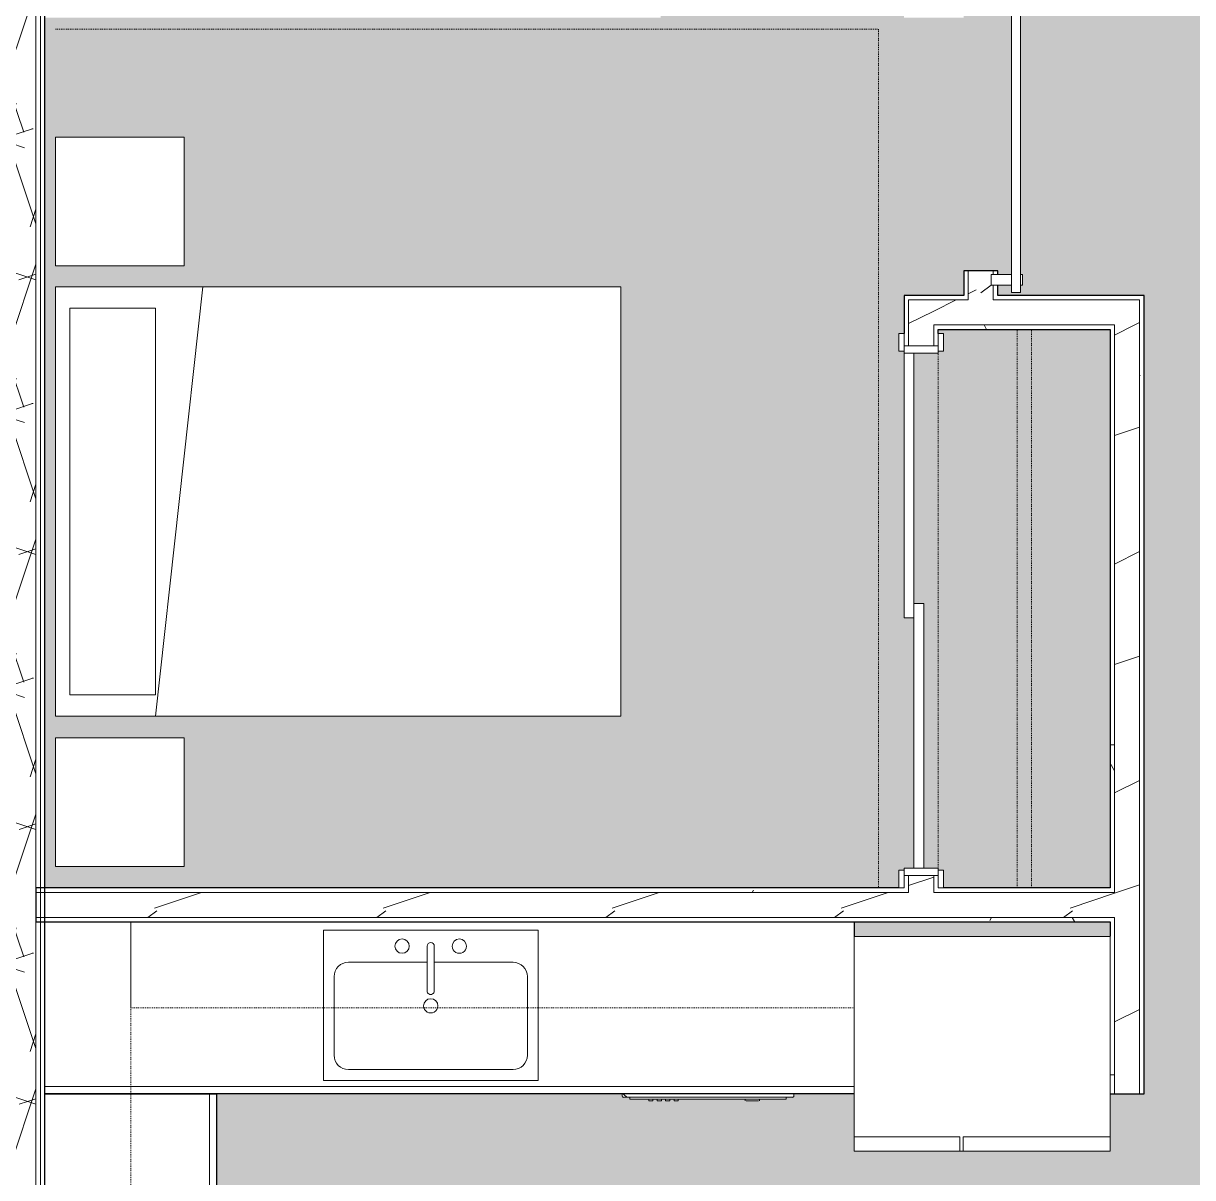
# Model space of a CAD drawing. Header units: inches. Extents: x -4830 to -242, y 9551 to 12925.
# Drawn here: x -2916.3 to -2752.9, y 11413.5 to 11574.8 of the extents above; entities that cross this region are included whole.
import ezdxf

# ---------------------------------------------------------------- set-up
doc = ezdxf.new("R2010")
doc.units = ezdxf.units.IN
doc.header["$MEASUREMENT"] = 0
doc.linetypes.add('Dash', pattern=[0.25, 0.125, -0.125])
for name, color, linetype, lineweight in [('0-1', 7, 'Continuous', 5), ('0-2', 7, 'Continuous', 9), ('A-AREA-PATT-1', 254, 'Continuous', 9), ('A-DOOR-1', 7, 'Continuous', 9), ('A-DOOR-2', 50, 'Continuous', 13), ('A-DOOR-3', 250, 'Continuous', 25), ('A-DOOR-FRAM-1', 50, 'Continuous', 13), ('A-WALL-1', 250, 'Continuous', 25), ('A-WALL-2', 7, 'Continuous', 9), ('A-WALL-PATT-1', 7, 'Continuous', 9), ('A-WALL-PATT-2', 8, 'Continuous', 9), ('A-WALL-PATT-3', 253, 'Continuous', 9), ('I-FURN-1', 7, 'Continuous', 9), ('I-FURN-HDLN-1', 7, 'Dash', 9), ('I-WALL-1', 250, 'Continuous', 25), ('P-SANR-FIXT-1', 7, 'Continuous', 9), ('Q-CASE-1', 250, 'Continuous', 25), ('Q-CASE-2', 7, 'Continuous', 9), ('Q-CASE-HDLN-1', 7, 'Dash', 9), ('Q-SPCQ-1', 7, 'Continuous', 9)]:
    doc.layers.add(name, color=color, linetype=linetype, lineweight=lineweight)
pattern_1 = [(216.87, (12.795, 31.987), (95.9612857, 63.9749714), [15.994, -143.942]), (206.565, (31.987, 22.391), (-31.986981, -31.986924), [35.763, -35.763]), (198.435, (31.987, 6.397), (-63.974746, -31.987128), [20.231, -80.922])]
pattern_2 = [(0, (0, 0), (61.44, 15.36), [2.534, -43.546, 2.534, -43.546, -245.76]), (0, (0, 0), (61.44, 15.36), [-92.16, 2.534, -89.626, 2.534, -43.546, -107.52]), (0, (0, 0), (61.44, 15.36), [-230.4, 2.534, -28.186, 2.534, -74.266]), (120, (23.04, 7.68), (-44.02215, 45.5286), [2.534, -43.546, 2.534, -43.546, -245.76]), (120, (23.04, 7.68), (-44.02215, 45.5286), [-92.16, 2.534, -89.626, 2.534, -43.546, -107.52]), (120, (23.04, 7.68), (-44.02215, 45.5286), [-230.4, 2.534, -28.186, 2.534, -74.266]), (240, (30.72, 38.4), (-17.41785, -60.8886), [2.534, -43.546, 2.534, -43.546, -245.76]), (240, (30.72, 38.4), (-17.41785, -60.8886), [-92.16, 2.534, -89.626, 2.534, -43.546, -107.52]), (240, (30.72, 38.4), (-17.41785, -60.8886), [-230.4, 2.534, -28.186, 2.534, -74.266])]

# ---------------------------------------------------------------- blocks, each defined once
blk = doc.blocks.new('FOLDING_SLIDING CLOSET - 72_ x 80_-1372885-FLOOR PLAN - 2ND FLOOR')
at = {"layer": 'A-DOOR-1'}
for p, q in [((-38.75, 3.25), (-36.25, 3.25)), ((-38.75, 2.5), (-38.75, 3.25)), ((-36.25, 2.5), (-38.75, 2.5)), ((-36.25, 3.25), (-36.25, 2.5)), ((36.25, 3.25), (38.75, 3.25)), ((36.25, 2.5), (36.25, 3.25)), ((38.75, 2.5), (36.25, 2.5)), ((38.75, 3.25), (38.75, 2.5)), ((-38.75, -2.25), (-36.25, -2.25)), ((-38.75, -3), (-38.75, -2.25)), ((-36.25, -3), (-38.75, -3)), ((-36.25, -2.25), (-36.25, -3)), ((36.25, -2.25), (38.75, -2.25)), ((36.25, -3), (36.25, -2.25)), ((38.75, -3), (36.25, -3)), ((38.75, -2.25), (38.75, -3))]:
    blk.add_line(p, q, dxfattribs=at)
at = {"layer": 'A-DOOR-2'}
for p, q in [((-1, 0.5), (36, 0.5)), ((-1, -0.875), (-1, 0.5)), ((36, 0.5), (36, -0.875)), ((-36, -0.875), (1, -0.875)), ((-36, -2.25), (-36, -0.875)), ((36, -0.875), (-1, -0.875)), ((1, -0.875), (1, -2.25)), ((1, -2.25), (-36, -2.25))]:
    blk.add_line(p, q, dxfattribs=at)
at = {"layer": 'A-DOOR-FRAM-1'}
for p, q in [((-37, 2.5), (-36, 2.5)), ((-37, -2.25), (-37, 2.5)), ((-36, 2.5), (-36, -2.25)), ((36, 2.5), (37, 2.5)), ((36, -2.25), (36, 2.5)), ((37, 2.5), (37, -2.25)), ((-36, -2.25), (-37, -2.25)), ((37, -2.25), (36, -2.25))]:
    blk.add_line(p, q, dxfattribs=at)
blk = doc.blocks.new('Refrigerator_-_Side-by-Side_6047 - 36_ X 30_-345559-FLOOR PLAN - 2ND FLOOR')
at = {"layer": 'Q-SPCQ-1'}
for p, q in [((17.87, 14.42), (-17.88, 14.42)), ((-17.88, 14.42), (-17.88, -15.58)), ((17.87, -15.58), (17.87, 14.42)), ((-17.88, -13.58), (-3.13, -13.58)), ((-17.88, -13.58), (-17.88, -15.58)), ((-3.13, -15.58), (-3.13, -13.58)), ((-2.63, -13.58), (17.87, -13.58)), ((-2.63, -13.58), (-2.63, -15.58)), ((17.87, -15.58), (17.87, -13.58)), ((-17.88, -15.58), (17.87, -15.58)), ((-3.13, -15.58), (-17.88, -15.58)), ((17.87, -15.58), (-2.63, -15.58))]:
    blk.add_line(p, q, dxfattribs=at)
blk = doc.blocks.new('OD_CW_Base Cabinet - OD_CW_Base Cabinet-1964684-FLOOR PLAN - 2ND FLOOR')
at = {"layer": 'Q-CASE-1'}
for p, q in [((0.74, 0), (113.84, 0)), ((0.74, -24), (0.74, -22))]:
    blk.add_line(p, q, dxfattribs=at)
at = {"layer": 'Q-CASE-2'}
for p, q in [((0.74, 0), (113.84, 0)), ((113.84, -1), (0.74, -1)), ((0.74, -1), (113.84, -1)), ((0.74, -24), (0.74, -22))]:
    blk.add_line(p, q, dxfattribs=at)
blk = doc.blocks.new('Sink Kitchen-Single - 30_ x 21_-1372827-FLOOR PLAN - 2ND FLOOR')
at = {"layer": 'P-SANR-FIXT-1'}
for p, q in [((-14.38, 10.41), (15.62, 10.41)), ((-14.38, -10.59), (-14.38, 10.41)), ((15.62, 10.41), (15.62, -10.59)), ((-10.88, 8.91), (12.12, 8.91)), ((-12.88, -4.09), (-12.88, 6.91)), ((14.12, 6.91), (14.12, -4.09)), ((0.12, -8.34), (0.12, -2.09)), ((1.12, -8.34), (1.12, -2.09)), ((0.12, -6.09), (-10.88, -6.09)), ((12.12, -6.09), (1.12, -6.09)), ((15.62, -10.59), (-14.38, -10.59))]:
    blk.add_line(p, q, dxfattribs=at)
for centre, radius, start, end in [((-10.88, 6.91), 2, 90, 180), ((12.12, 6.91), 2, 360, 90), ((0.62, 0), 1, 360, 180), ((0.62, 0), 1, 180, 0), ((0.62, -2.09), 0.5, 360, 180), ((-10.88, -4.09), 2, 180, 270), ((12.12, -4.09), 2, 270, 0), ((-3.38, -8.34), 1, 360, 180), ((4.62, -8.34), 1, 0, 180), ((-3.38, -8.34), 1, 180, 0), ((0.62, -8.34), 0.5, 180, 0), ((4.62, -8.34), 1, 180, 0)]:
    blk.add_arc(centre, radius, start, end, dxfattribs=at)
blk = doc.blocks.new('Dishwasher_15404 - 34_ counter-V56-FLOOR PLAN - 2ND FLOOR')
at = {"layer": 'Q-SPCQ-1'}
for p, q in [((26.68, 0), (26.37, 0)), ((26.87, -22.93), (26.87, -0.2)), ((27.12, -1.09), (26.87, -1.09)), ((27.12, -1.09), (27.12, -22.91)), ((27.37, -4.82), (27.12, -4.82)), ((27.37, -4.96), (27.37, -5.81)), ((27.37, -5.81), (27.37, -6.66)), ((27.12, -6.79), (27.37, -6.79)), ((27.37, -16.15), (27.12, -16.15)), ((27.37, -16.15), (27.37, -16.74)), ((27.12, -16.74), (27.37, -16.74)), ((27.37, -17.33), (27.12, -17.33)), ((27.12, -17.92), (27.37, -17.92)), ((27.37, -17.33), (27.37, -17.92)), ((27.37, -18.51), (27.12, -18.51)), ((27.12, -19.1), (27.37, -19.1)), ((27.37, -18.51), (27.37, -19.1)), ((27.37, -19.69), (27.12, -19.69)), ((27.12, -20.28), (27.37, -20.28)), ((27.37, -19.69), (27.37, -20.28)), ((26.37, -24), (26.68, -24)), ((27.12, -22.91), (26.87, -22.91)), ((26.87, -23.8), (26.87, -22.93))]:
    blk.add_line(p, q, dxfattribs=at)
for centre, radius, start, end in [((26.68, -0.2), 0.197, 360, 90), ((26.68, -0.2), 0.197, 15, 75), ((25.8, -22.93), 1.07, 302.4275, 0), ((26.68, -23.8), 0.197, 270, 0)]:
    blk.add_arc(centre, radius, start, end, dxfattribs=at)
blk = doc.blocks.new('OD_CW_Base Cabinet - OD_CW_Base Cabinet-1964726-FLOOR PLAN - 2ND FLOOR')
at = {"layer": 'Q-CASE-1'}
for p, q in [((0.74, -24), (0.74, 0)), ((0.74, 0), (133.01, 0))]:
    blk.add_line(p, q, dxfattribs=at)
at = {"layer": 'Q-CASE-2'}
for p, q in [((0.74, -1), (0.74, 0)), ((0.74, 0), (133.01, 0)), ((46.97, -1), (0.74, -1)), ((0.74, -24), (0.74, -1)), ((0.74, -1), (46.97, -1)), ((133.01, -1), (70.97, -1)), ((70.97, -1), (133.01, -1))]:
    blk.add_line(p, q, dxfattribs=at)
blk = doc.blocks.new('OD_CW_Upper Cabinet - OD_CW_Upper Cabinet-1964754-FLOOR PLAN - 2ND FLOOR')
at = {"layer": 'Q-CASE-HDLN-1'}
for p, q in [((157.01, 24), (0.74, 24)), ((0.74, 24), (0.74, 12)), ((157.01, 12), (157.01, 24)), ((0.74, 12), (157.01, 12))]:
    blk.add_line(p, q, dxfattribs=at)
blk = doc.blocks.new('Interior_barn_door_18732 - Interior_barn_door_18732-1656080-FLOOR PLAN - 2ND FLOOR')
at = {"layer": 'A-DOOR-1'}
for p, q in [((-23.35, 6.57), (-23.63, 6.57)), ((-23.63, 6.57), (-23.63, 6.32)), ((-23.59, 6.57), (-23.59, 6.32)), ((-23.41, 6.57), (-22.49, 6.57)), ((-22.49, 6.57), (-22.67, 6.57)), ((-22.49, 6.57), (-22.49, 6.32)), ((-20.62, 6.32), (-20.62, 6.57)), ((-53.21, 5.57), (-60, 5.57)), ((-60, 4.95), (-60, 5.57)), ((-60, 4.32), (-60, 4.95)), ((-57.5, 5.85), (-59, 5.85)), ((-59, 5.85), (-59, 5.57)), ((-57.5, 5.57), (-57.5, 5.85)), ((-53.56, 6), (-52.06, 6)), ((-53.56, 6), (-53.56, 5.67)), ((-53.56, 5.67), (-52.06, 5.67)), ((-53.29, 5.67), (-52.82, 4.92)), ((-52.82, 4.98), (-53.29, 4.23)), ((-52.76, 4.92), (-52.29, 5.67)), ((-52.29, 4.23), (-52.76, 4.98)), ((-23.42, 5.57), (-52.37, 5.57)), ((-52.06, 5.67), (-52.06, 6)), ((-24.9, 5.82), (-50.9, 5.82)), ((-23.73, 6), (-22.23, 6)), ((-23.73, 5.67), (-23.73, 6)), ((-23.73, 5.67), (-22.23, 5.67)), ((-23.44, 6.07), (-23.69, 6.07)), ((-23.69, 6.07), (-23.44, 6.07)), ((-23.63, 6.32), (-23.35, 6.32)), ((-23.5, 5.67), (-23.03, 4.92)), ((-23.03, 4.98), (-23.5, 4.23)), ((-23.44, 6.07), (-22.69, 6.07)), ((-22.49, 6.32), (-23.41, 6.32)), ((-23.32, 6.32), (-23.32, 6.07)), ((-23.32, 6.32), (-23.32, 6.07)), ((-22.97, 4.92), (-22.5, 5.67)), ((-22.5, 4.23), (-22.97, 4.98)), ((-22.82, 6.07), (-22.82, 6.32)), ((-22.82, 6.07), (-22.82, 6.32)), ((-22.44, 6.07), (-22.69, 6.07)), ((-22.69, 6.07), (-22.44, 6.07)), ((-22.67, 6.32), (-22.49, 6.32)), ((21, 5.57), (-22.58, 5.57)), ((-22.23, 6), (-22.23, 5.67)), ((18.5, 5.85), (18.5, 5.57)), ((20, 5.85), (18.5, 5.85)), ((20, 5.57), (20, 5.85)), ((21, 5.57), (21, 4.95)), ((21, 4.95), (21, 4.32)), ((-60, 4.32), (-53.22, 4.32)), ((-59, 4.32), (-59, 1.47)), ((-57.5, 1.47), (-57.5, 4.32)), ((-52.79, 4.23), (-53.27, 4.23)), ((-52.31, 4.23), (-52.79, 4.23)), ((-52.36, 4.32), (-23.43, 4.32)), ((-50.9, 4.07), (-24.9, 4.07)), ((-23, 4.23), (-23.48, 4.23)), ((-22.52, 4.23), (-23, 4.23)), ((-22.57, 4.32), (21, 4.32)), ((18.5, 4.32), (18.5, 1.47)), ((20, 1.47), (20, 4.32)), ((-59, 1.47), (-57.5, 1.47)), ((18.5, 1.47), (20, 1.47))]:
    blk.add_line(p, q, dxfattribs=at)
for points, knots in [([(-23.63, 6.57), (-23.6, 6.57), (-23.54, 6.57), (-23.46, 6.57), (-23.43, 6.57)], [-0.72570661, -0.72570661, -0.72570661, -0.72570661, -0.67955891, -0.66350319, -0.66350319, -0.66350319, -0.66350319]), ([(-22.49, 6.57), (-22.52, 6.57), (-22.6, 6.57), (-22.69, 6.57), (-22.7, 6.57)], [-0.1486938, -0.1486938, -0.1486938, -0.1486938, -0.13013365, -0.08496789, -0.08496789, -0.08496789, -0.08496789]), ([(-22.49, 6.57), (-22.05, 6.57), (-21.63, 6.57), (-21.29, 6.57), (-20.97, 6.57), (-20.67, 6.57), (-20.62, 6.57), (-20.62, 6.57)], [-0.722227, -0.722227, -0.722227, -0.722227, -0.6854273, -0.6485379, -0.6054888, -0.5563887, -0.5098073, -0.5098073, -0.5098073, -0.5098073]), ([(-20.62, 6.57), (-20.62, 6.57), (-20.63, 6.57), (-20.69, 6.57), (-20.77, 6.57), (-20.79, 6.57)], [-0.50809684, -0.50809684, -0.50809684, -0.50809684, -0.4969616, -0.43765961, -0.42483944, -0.42483944, -0.42483944, -0.42483944]), ([(-23.43, 6.32), (-23.46, 6.32), (-23.54, 6.32), (-23.6, 6.32), (-23.63, 6.32)], [0.66350319, 0.66350319, 0.66350319, 0.66350319, 0.67955891, 0.72570661, 0.72570661, 0.72570661, 0.72570661]), ([(-22.68, 6.32), (-22.66, 6.32), (-22.61, 6.32), (-22.52, 6.32), (-22.49, 6.32)], [0.08496789, 0.08496789, 0.08496789, 0.08496789, 0.13013365, 0.1486938, 0.1486938, 0.1486938, 0.1486938]), ([(-20.62, 6.32), (-20.62, 6.32), (-20.67, 6.32), (-20.97, 6.32), (-21.29, 6.32), (-21.63, 6.32), (-22.05, 6.32), (-22.49, 6.32)], [0.5098073, 0.5098073, 0.5098073, 0.5098073, 0.5563887, 0.6054888, 0.6485379, 0.6854273, 0.722227, 0.722227, 0.722227, 0.722227]), ([(-20.79, 6.32), (-20.77, 6.32), (-20.69, 6.32), (-20.63, 6.32), (-20.62, 6.32), (-20.62, 6.32)], [0.42483944, 0.42483944, 0.42483944, 0.42483944, 0.43765961, 0.4969616, 0.50809684, 0.50809684, 0.50809684, 0.50809684])]:
    blk.add_open_spline(points, degree=3, knots=knots, dxfattribs=at)
for points in [[(-22.67, 6.57), (-22.65, 6.57), (-22.6, 6.57), (-22.5, 6.57)], [(-22.47, 6.57), (-22.52, 6.57), (-22.58, 6.57), (-22.65, 6.57)], [(-22.62, 6.57), (-22.58, 6.57), (-22.54, 6.57), (-22.5, 6.57)], [(-22.5, 6.32), (-22.6, 6.32), (-22.65, 6.32), (-22.67, 6.32)], [(-22.63, 6.32), (-22.57, 6.32), (-22.52, 6.32), (-22.47, 6.32)], [(-22.5, 6.32), (-22.54, 6.32), (-22.58, 6.32), (-22.62, 6.32)]]:
    blk.add_open_spline(points, degree=3, dxfattribs=at)
at = {"layer": 'A-DOOR-3'}
for p, q in [((-55.9, 5.82), (-53.56, 5.82)), ((-55.9, 5.57), (-55.9, 5.82)), ((-52.06, 5.82), (-50.9, 5.82)), ((-50.9, 5.82), (-50.9, 5.57)), ((-24.9, 5.82), (-23.73, 5.82)), ((-24.9, 5.55), (-24.9, 5.82)), ((-22.23, 5.82), (-19.9, 5.82)), ((-19.9, 5.82), (-19.9, 5.55)), ((-55.9, 4.07), (-55.9, 4.32)), ((-50.9, 4.07), (-55.9, 4.07)), ((-50.9, 4.33), (-50.9, 4.07)), ((-24.9, 4.07), (-24.9, 4.34)), ((-19.9, 4.07), (-24.9, 4.07)), ((-19.9, 4.34), (-19.9, 4.07))]:
    blk.add_line(p, q, dxfattribs=at)
blk = doc.blocks.new('OD_CW_Upper Cabinet - OD_CW_Upper Cabinet-1964653-FLOOR PLAN - 2ND FLOOR')
at = {"layer": 'Q-CASE-HDLN-1'}
for p, q in [((101.84, 24), (0.74, 24)), ((0.74, 24), (0.74, 12)), ((101.84, 12), (101.84, 24)), ((0.74, 12), (101.84, 12))]:
    blk.add_line(p, q, dxfattribs=at)
blk = doc.blocks.new('OD_CW_Closet - OD_CW_Closet-1690832-FLOOR PLAN - 2ND FLOOR')
at = {"layer": 'Q-CASE-HDLN-1'}
for p, q in [((0.74, -24), (0.74, -0.73)), ((3.24, 0), (75.74, 0)), ((78.24, 0), (78.78, 0)), ((78.78, 0), (78.78, -24)), ((0.74, -11), (78.78, -11)), ((0.74, -13), (78.78, -13)), ((78.78, -24), (0.74, -24))]:
    blk.add_line(p, q, dxfattribs=at)
blk = doc.blocks.new('Bed-Standard - Queen 60_ x 79_-V68-FLOOR PLAN - 2ND FLOOR')
at = {"layer": 'I-FURN-1'}
for p, q in [((-19.31, 41.3), (40.69, 41.3)), ((-19.31, -37.7), (-19.31, 41.3)), ((40.69, 41.3), (40.69, -37.7)), ((40.69, -23.7), (-19.31, -17.13)), ((-16.31, -23.7), (37.69, -23.7)), ((-16.31, -35.7), (-16.31, -23.7)), ((37.69, -35.7), (37.69, -23.7)), ((-16.31, -35.7), (37.69, -35.7)), ((40.69, -37.7), (-19.31, -37.7))]:
    blk.add_line(p, q, dxfattribs=at)
at = {"layer": 'I-FURN-HDLN-1'}
for p, q in [((-55.31, 77.3), (64.69, 77.3)), ((-55.31, -37.7), (-55.31, 77.3))]:
    blk.add_line(p, q, dxfattribs=at)
blk = doc.blocks.new('Table-Night Stand - 18_ x 18_ x 24_-1372838-FLOOR PLAN - 2ND FLOOR')
at = {"layer": 'I-FURN-1'}
for p, q in [((0.15, 0), (18.15, 0)), ((0.15, -18), (0.15, 0)), ((18.15, 0), (18.15, -18)), ((18.15, -18), (0.15, -18))]:
    blk.add_line(p, q, dxfattribs=at)
blk = doc.blocks.new('CTR - 1st Phase - Unit Layouts_rvt-1-FLOOR PLAN - 2ND FLOOR')
at = {"layer": 'A-WALL-PATT-1'}
h = blk.add_hatch(dxfattribs=at)
h.set_pattern_fill('FP_3', color=256, style=0, pattern_type=2)
h.set_pattern_definition(pattern_2)
h.paths.add_polyline_path([(-2759.72, 11425.23), (-2759.72, 11536.15), (-2760.35, 11536.15), (-2760.35, 11425.23)], flags=0)
h = blk.add_hatch(dxfattribs=at)
h.set_pattern_fill('FP_3', color=256, style=0, pattern_type=2)
h.set_pattern_definition(pattern_2)
h.paths.add_polyline_path([(-2780.8, 11532.02), (-2763.85, 11532.02), (-2763.85, 11532.65), (-2788.5, 11532.65), (-2788.5, 11532.02)], flags=0)
h = blk.add_hatch(dxfattribs=at)
h.set_pattern_fill('FP_3', color=256, style=0, pattern_type=2)
h.set_pattern_definition(pattern_2)
h.paths.add_polyline_path([(-2763.85, 11425.23), (-2763.85, 11449.85), (-2764.47, 11449.85), (-2764.47, 11425.23)], flags=0)
h.paths.add_polyline_path([(-2764.47, 11453.35), (-2763.85, 11453.35), (-2763.85, 11532.02), (-2764.47, 11532.02), (-2764.47, 11453.98)], flags=0)
h = blk.add_hatch(dxfattribs=at)
h.set_pattern_fill('FP_3', color=256, style=0, pattern_type=2)
h.set_pattern_definition(pattern_2)
h.paths.add_polyline_path([(-2792.62, 11453.35), (-2792.62, 11453.98), (-2913.32, 11453.98), (-2913.32, 11453.35), (-2792.9, 11453.35)], flags=0)
h.paths.add_polyline_path([(-2787.75, 11453.35), (-2764.47, 11453.35), (-2764.47, 11453.98), (-2789.12, 11453.98), (-2789.12, 11453.35), (-2788.5, 11453.35)], flags=0)
h = blk.add_hatch(dxfattribs=at)
h.set_pattern_fill('FP_3', color=256, style=0, pattern_type=2)
h.set_pattern_definition(pattern_2)
h.paths.add_polyline_path([(-2792.62, 11449.23), (-2764.47, 11449.23), (-2764.47, 11449.85), (-2913.32, 11449.85), (-2913.32, 11449.23), (-2792.9, 11449.23)], flags=0)
at = {"layer": 'A-WALL-PATT-2'}
h = blk.add_hatch(dxfattribs=at)
h.set_pattern_fill('FP_7', color=256, style=0, pattern_type=2)
h.set_pattern_definition(pattern_1)
h.paths.add_polyline_path([(-2780.8, 11536.15), (-2780.8, 11538.2), (-2781.08, 11538.2), (-2781.08, 11539.7), (-2780.8, 11539.7), (-2780.8, 11540.2), (-2784.3, 11540.2), (-2784.3, 11536.15)], flags=0)
h.paths.add_polyline_path([(-2780.8, 11576.2), (-2780.8, 11615.7), (-2781.08, 11615.7), (-2781.08, 11617.2), (-2780.8, 11617.2), (-2780.8, 11623.65), (-2784.3, 11623.65), (-2784.29, 11576.2)], flags=0)
h = blk.add_hatch(dxfattribs=at)
h.set_pattern_fill('FP_7', color=256, style=0, pattern_type=2)
h.set_pattern_definition(pattern_1)
h.paths.add_polyline_path([(-2792.62, 11453.35), (-2789.12, 11453.35), (-2789.12, 11455.73), (-2792.62, 11455.73), (-2792.62, 11453.98)], flags=0)
h.paths.add_polyline_path([(-2792.62, 11529.73), (-2789.12, 11529.73), (-2789.12, 11536.15), (-2792.62, 11536.15)], flags=0)
h = blk.add_hatch(dxfattribs=at)
h.set_pattern_fill('FP_7', color=256, style=0, pattern_type=2)
h.set_pattern_definition(pattern_1)
h.paths.add_polyline_path([(-2760.35, 11532.65), (-2760.35, 11536.15), (-2789.12, 11536.15), (-2789.12, 11532.65), (-2763.85, 11532.65)], flags=0)
h = blk.add_hatch(dxfattribs=at)
h.set_pattern_fill('FP_7', color=256, style=0, pattern_type=2)
h.set_pattern_definition(pattern_1)
h.paths.add_polyline_path([(-2760.35, 11425.23), (-2760.35, 11532.65), (-2763.85, 11532.65), (-2763.85, 11425.23)], flags=0)
h = blk.add_hatch(dxfattribs=at)
h.set_pattern_fill('FP_7', color=256, style=0, pattern_type=2)
h.set_pattern_definition(pattern_1)
h.paths.add_polyline_path([(-2808.66, 11449.85), (-2763.85, 11449.85), (-2763.85, 11453.35), (-2914.57, 11453.35), (-2914.57, 11449.85), (-2810.29, 11449.85)], flags=0)
at = {"layer": 'A-WALL-1'}
for p, q in [((-2784.92, 11540.2), (-2784.92, 11536.77)), ((-2780.17, 11540.2), (-2784.92, 11540.2)), ((-2780.17, 11539.7), (-2780.17, 11540.2)), ((-2780.17, 11536.77), (-2780.17, 11538.2)), ((-2793.25, 11536.77), (-2793.25, 11531.48)), ((-2792.62, 11536.77), (-2793.25, 11536.77)), ((-2788.5, 11536.77), (-2792.62, 11536.77)), ((-2784.92, 11536.77), (-2788.5, 11536.77)), ((-2759.72, 11536.77), (-2780.17, 11536.77)), ((-2759.72, 11536.15), (-2759.72, 11536.77)), ((-2759.72, 11532.02), (-2759.72, 11536.15)), ((-2788.5, 11531.48), (-2788.5, 11532.02)), ((-2788.5, 11532.02), (-2764.47, 11532.02)), ((-2764.47, 11532.02), (-2764.47, 11453.98)), ((-2759.72, 11425.23), (-2759.72, 11532.02)), ((-2794, 11453.98), (-2914.57, 11453.98)), ((-2914.57, 11453.98), (-2914.57, 11449.23)), ((-2764.47, 11453.98), (-2787.75, 11453.98)), ((-2914.57, 11449.23), (-2764.47, 11449.23)), ((-2764.47, 11449.23), (-2764.47, 11447.23)), ((-2764.47, 11425.23), (-2759.72, 11425.23))]:
    blk.add_line(p, q, dxfattribs=at)
at = {"layer": 'A-WALL-2'}
for p, q in [((-2784.3, 11536.77), (-2784.3, 11540.2)), ((-2780.8, 11539.7), (-2780.8, 11540.2)), ((-2780.8, 11536.77), (-2780.8, 11538.2)), ((-2792.62, 11529.73), (-2792.62, 11536.15)), ((-2792.62, 11536.15), (-2789.12, 11536.15)), ((-2789.12, 11536.15), (-2788.5, 11536.15)), ((-2784.3, 11536.15), (-2788.5, 11536.15)), ((-2784.3, 11536.77), (-2784.3, 11536.15)), ((-2780.8, 11536.77), (-2780.8, 11536.15)), ((-2760.35, 11536.15), (-2780.8, 11536.15)), ((-2760.35, 11536.15), (-2760.35, 11532.65)), ((-2789.12, 11529.73), (-2789.12, 11532.65)), ((-2789.12, 11532.65), (-2788.5, 11532.65)), ((-2763.85, 11532.65), (-2788.5, 11532.65)), ((-2763.85, 11532.65), (-2763.85, 11532.02)), ((-2763.85, 11532.02), (-2763.85, 11453.35)), ((-2760.35, 11532.65), (-2760.35, 11532.02)), ((-2760.35, 11532.02), (-2760.35, 11425.23)), ((-2792.62, 11453.98), (-2792.62, 11455.73)), ((-2789.12, 11453.98), (-2789.12, 11455.73)), ((-2792.62, 11453.98), (-2792.62, 11453.35)), ((-2789.12, 11453.98), (-2789.12, 11453.35)), ((-2792.62, 11453.35), (-2914.57, 11453.35)), ((-2764.47, 11453.35), (-2789.12, 11453.35)), ((-2764.47, 11453.35), (-2763.85, 11453.35)), ((-2764.47, 11449.85), (-2914.57, 11449.85)), ((-2764.47, 11449.85), (-2763.85, 11449.85)), ((-2763.85, 11449.85), (-2763.85, 11425.23))]:
    blk.add_line(p, q, dxfattribs=at)
at = {"layer": '0-2'}
for name, p, rotation in [('Interior_barn_door_18732 - Interior_barn_door_18732-1656080-FLOOR PLAN - 2ND FLOOR', (-2782.55, 11558.2), 269.9999999999976), ('Bed-Standard - Queen 60_ x 79_-V68-FLOOR PLAN - 2ND FLOOR', (-2874.14, 11518.67), 270.0000000000165), ('Table-Night Stand - 18_ x 18_ x 24_-1372838-FLOOR PLAN - 2ND FLOOR', (-2893.85, 11559.06), 270.0000000000165), ('OD_CW_Closet - OD_CW_Closet-1690832-FLOOR PLAN - 2ND FLOOR', (-2788.47, 11453.24), 90.00000000001577), ('FOLDING_SLIDING CLOSET - 72_ x 80_-1372885-FLOOR PLAN - 2ND FLOOR', (-2791, 11492.73), 270.0000000000089), ('Table-Night Stand - 18_ x 18_ x 24_-1372838-FLOOR PLAN - 2ND FLOOR', (-2893.85, 11475.12), 270.000000000021), ('OD_CW_Base Cabinet - OD_CW_Base Cabinet-1964684-FLOOR PLAN - 2ND FLOOR', (-2799.49, 11425.23), 180), ('OD_CW_Upper Cabinet - OD_CW_Upper Cabinet-1964754-FLOOR PLAN - 2ND FLOOR', (-2889.32, 11292.22), 89.99999999999277), ('Sink Kitchen-Single - 30_ x 21_-1372827-FLOOR PLAN - 2ND FLOOR', (-2858.78, 11437.51), 180), ('OD_CW_Base Cabinet - OD_CW_Base Cabinet-1964726-FLOOR PLAN - 2ND FLOOR', (-2889.32, 11425.96), 269.9999999999977), ('Dishwasher_15404 - 34_ counter-V56-FLOOR PLAN - 2ND FLOOR', (-2808.66, 11451.6), 269.9999999999984)]:
    blk.add_blockref(name, p, dxfattribs=dict(at, rotation=rotation))
for name, p in [('OD_CW_Upper Cabinet - OD_CW_Upper Cabinet-1964653-FLOOR PLAN - 2ND FLOOR', (-2902.06, 11425.23)), ('Refrigerator_-_Side-by-Side_6047 - 36_ X 30_-345559-FLOOR PLAN - 2ND FLOOR', (-2782.35, 11432.8))]:
    blk.add_blockref(name, p, dxfattribs=at)
blk = doc.blocks.new('CTR - 1st Phase - Common Walls_rvt-1-FLOOR PLAN - 2ND FLOOR')
at = {"layer": 'A-AREA-PATT-1'}
h = blk.add_hatch(color=256, dxfattribs=at)
h.paths.add_polyline_path([(-2740.22, 11256.26), (-2717.72, 11256.26), (-2717.72, 11284.39), (-2718.67, 11284.39), (-2718.67, 11289.14), (-2717.72, 11289.14), (-2717.72, 11299.01), (-2733.85, 11299.01), (-2733.85, 11317.01), (-2729.85, 11317.01), (-2729.85, 11353.01), (-2733.85, 11353.01), (-2733.85, 11371.01), (-2717.72, 11371.01), (-2717.72, 11622.39), (-2718.72, 11622.39), (-2718.72, 11623.39), (-2720.72, 11623.39), (-2720.72, 11625.33), (-2756.72, 11625.33), (-2756.72, 11623.39), (-2758.72, 11623.39), (-2758.72, 11622.39), (-2780.17, 11622.39), (-2780.17, 11617.2), (-2778.23, 11617.2), (-2778.14, 11618.2), (-2776.98, 11618.2), (-2776.98, 11617.2), (-2776.7, 11617.2), (-2776.73, 11615.7), (-2776.98, 11615.7), (-2776.98, 11614.09), (-2776.73, 11614.09), (-2776.73, 11611.75), (-2776.55, 11611.75), (-2776.55, 11610.25), (-2776.73, 11610.25), (-2776.73, 11581.93), (-2776.55, 11581.93), (-2776.55, 11580.43), (-2776.73, 11580.43), (-2776.73, 11578.09), (-2776.98, 11578.09), (-2776.98, 11539.7), (-2776.7, 11539.7), (-2776.7, 11538.2), (-2776.98, 11538.2), (-2777.06, 11537.2), (-2778.23, 11537.2), (-2778.23, 11538.2), (-2780.17, 11538.2), (-2780.17, 11536.77), (-2759.72, 11536.77), (-2759.72, 11425.23), (-2764.47, 11425.23), (-2764.47, 11417.23), (-2800.22, 11417.23), (-2800.22, 11425.23), (-2808.66, 11425.23), (-2808.66, 11424.92), (-2808.86, 11424.73), (-2809.76, 11424.73), (-2809.76, 11424.48), (-2813.62, 11424.48), (-2813.62, 11424.23), (-2815.32, 11424.23), (-2815.32, 11424.48), (-2824.81, 11424.48), (-2824.81, 11424.23), (-2825.4, 11424.23), (-2825.4, 11424.48), (-2826, 11424.48), (-2826, 11424.23), (-2826.59, 11424.23), (-2826.59, 11424.48), (-2827.18, 11424.48), (-2827.18, 11424.23), (-2827.77, 11424.23), (-2827.77, 11424.48), (-2828.36, 11424.48), (-2828.36, 11424.23), (-2828.95, 11424.23), (-2828.95, 11424.48), (-2831.57, 11424.48), (-2831.59, 11424.73), (-2832.52, 11424.78), (-2832.66, 11424.92), (-2832.66, 11425.23), (-2889.32, 11425.23), (-2889.32, 11292.96), (-2881.82, 11292.96), (-2881.82, 11287.58), (-2886.57, 11287.58), (-2886.57, 11288.21), (-2913.32, 11288.21), (-2913.32, 11256.26), (-2886.57, 11256.26), (-2886.57, 11257.58), (-2881.82, 11257.58), (-2881.82, 11256.26), (-2754.72, 11256.26), (-2754.72, 11289.14), (-2748.67, 11289.14), (-2748.67, 11284.39), (-2749.97, 11284.39), (-2749.97, 11256.26), (-2746.92, 11256.26)], flags=0)
h.paths.add_polyline_path([(-2740.22, 11257.24), (-2747.92, 11257.24), (-2747.92, 11282.49), (-2738.24, 11282.49), (-2738.17, 11282.99), (-2738.11, 11282.99), (-2738.11, 11282.49), (-2721.56, 11282.49), (-2721.49, 11282.99), (-2721.03, 11282.99), (-2721.03, 11282.49), (-2719.92, 11282.49), (-2719.92, 11257.24), (-2722.66, 11257.24)], flags=0)
h.paths.add_polyline_path([(-2898.26, 11259.58), (-2911.73, 11259.58), (-2911.73, 11284.58), (-2885.73, 11284.58), (-2885.73, 11259.58), (-2886.57, 11259.58)], flags=0)
h.paths.add_polyline_path([(-2824.85, 11296.52), (-2824.85, 11380.52), (-2789.85, 11380.52), (-2789.85, 11374.52), (-2788.85, 11374.52), (-2788.85, 11302.52), (-2789.85, 11302.52), (-2789.85, 11296.52), (-2820.85, 11296.52)], flags=0)
h.paths.add_polyline_path([(-2743.85, 11305.52), (-2773.85, 11305.52), (-2773.85, 11365.52), (-2743.85, 11365.52), (-2743.85, 11316.01)], flags=0)
h.paths.add_polyline_path([(-2764.47, 11447.23), (-2764.47, 11449.23), (-2800.22, 11449.23), (-2800.22, 11447.23), (-2766.47, 11447.23)], flags=0)
h.paths.add_polyline_path([(-2764.47, 11453.98), (-2764.47, 11532.02), (-2788.5, 11532.02), (-2788.5, 11531.48), (-2787.75, 11531.48), (-2787.75, 11528.98), (-2788.5, 11528.98), (-2788.5, 11528.73), (-2791.87, 11528.73), (-2791.87, 11493.73), (-2790.5, 11493.73), (-2790.5, 11456.73), (-2788.5, 11456.73), (-2788.5, 11456.48), (-2787.75, 11456.48), (-2787.75, 11453.98), (-2781.92, 11453.98)], flags=0)
h.paths.add_polyline_path([(-2832.66, 11453.98), (-2794, 11453.98), (-2794, 11456.48), (-2793.25, 11456.48), (-2793.25, 11456.73), (-2791.87, 11456.73), (-2791.87, 11491.73), (-2793.25, 11491.73), (-2793.32, 11528.98), (-2794, 11528.98), (-2794, 11531.48), (-2793.25, 11531.48), (-2793.25, 11536.77), (-2784.92, 11536.77), (-2784.92, 11540.2), (-2780.17, 11540.2), (-2780.17, 11539.7), (-2778.23, 11539.7), (-2778.23, 11578.09), (-2778.48, 11578.09), (-2778.48, 11614.09), (-2778.23, 11614.09), (-2778.23, 11615.7), (-2780.17, 11615.66), (-2780.17, 11576.2), (-2784.92, 11576.2), (-2784.92, 11575.61), (-2793.25, 11575.61), (-2793.25, 11580.36), (-2784.92, 11580.36), (-2784.92, 11619.62), (-2843.32, 11619.62), (-2843.32, 11643.34), (-2851.35, 11643.34), (-2851.35, 11635.89), (-2851.47, 11634.93), (-2851.85, 11634.03), (-2852.44, 11633.26), (-2853.21, 11632.67), (-2854.11, 11632.29), (-2855.7, 11632.17), (-2856.46, 11632.17), (-2856.11, 11629.14), (-2854.92, 11628.14), (-2854.36, 11627.14), (-2854, 11625.63), (-2853.82, 11624.14), (-2854, 11622.15), (-2854.54, 11620.14), (-2855.26, 11618.14), (-2856.2, 11616.14), (-2857.58, 11614.14), (-2858.58, 11613.14), (-2859.45, 11612.64), (-2860.82, 11612.14), (-2861.82, 11612.14), (-2863.2, 11612.64), (-2864.06, 11613.14), (-2865.06, 11614.14), (-2866.45, 11616.14), (-2867.38, 11618.14), (-2868.11, 11620.14), (-2868.65, 11622.15), (-2868.82, 11624.14), (-2868.65, 11625.63), (-2868.5, 11626.38), (-2868.29, 11627.14), (-2867.72, 11628.14), (-2866.53, 11629.14), (-2866.19, 11632.17), (-2867.57, 11632.17), (-2868.54, 11632.29), (-2869.44, 11632.67), (-2870.21, 11633.26), (-2870.8, 11634.03), (-2871.17, 11634.93), (-2871.3, 11635.89), (-2871.3, 11643.34), (-2877.32, 11643.34), (-2877.32, 11641.48), (-2882.07, 11641.48), (-2882.07, 11643.34), (-2913.32, 11643.34), (-2913.32, 11621.11), (-2882.07, 11621.11), (-2882.07, 11621.48), (-2877.32, 11621.48), (-2877.32, 11616.36), (-2913.32, 11616.36), (-2913.32, 11580.36), (-2827.25, 11580.36), (-2827.25, 11579.48), (-2863.25, 11579.48), (-2863.25, 11576.48), (-2827.25, 11576.48), (-2827.25, 11575.61), (-2913.32, 11575.61), (-2913.32, 11453.98), (-2832.85, 11453.98)], flags=0)
h.paths.add_polyline_path([(-2911.85, 11456.98), (-2911.85, 11474.98), (-2893.85, 11474.98), (-2893.85, 11456.98)], flags=0)
h.paths.add_polyline_path([(-2834.96, 11477.98), (-2911.85, 11477.98), (-2911.85, 11537.98), (-2832.85, 11537.98), (-2832.85, 11477.98)], flags=0)
h.paths.add_polyline_path([(-2893.85, 11540.91), (-2911.85, 11540.91), (-2911.85, 11558.91), (-2893.85, 11558.91), (-2893.85, 11549.57)], flags=0)
h.paths.add_polyline_path([(-2776.23, 11578.99), (-2776.23, 11580.69), (-2775.98, 11580.69), (-2775.98, 11578.99)], flags=0)
h.paths.add_polyline_path([(-2776.23, 11580.87), (-2776.23, 11581.55), (-2775.98, 11581.55), (-2775.98, 11580.87)], flags=0)
h.paths.add_polyline_path([(-2720.72, 11587.39), (-2722.47, 11587.39), (-2722.47, 11623.39), (-2720.72, 11623.39), (-2720.72, 11600.77)], flags=0)
at = {"layer": 'A-WALL-PATT-1'}
h = blk.add_hatch(dxfattribs=at)
h.set_pattern_fill('FP_3', color=256, style=0, pattern_type=2)
h.set_pattern_definition(pattern_2)
h.paths.add_polyline_path([(-2914.57, 11255.36), (-2913.95, 11255.36), (-2913.95, 11449.85), (-2914.57, 11449.85), (-2914.57, 11277.29)], flags=0)
h.paths.add_polyline_path([(-2914.57, 11453.35), (-2913.95, 11453.35), (-2913.95, 11643.96), (-2914.57, 11643.96), (-2914.57, 11458.5)], flags=0)
h = blk.add_hatch(dxfattribs=at)
h.set_pattern_fill('FP_3', color=256, style=0, pattern_type=2)
h.set_pattern_definition(pattern_2)
h.paths.add_polyline_path([(-2913.32, 11255.36), (-2913.32, 11449.85), (-2913.95, 11449.85), (-2913.95, 11255.36)], flags=0)
h.paths.add_polyline_path([(-2913.32, 11453.35), (-2913.32, 11643.34), (-2913.95, 11643.34), (-2913.95, 11453.35)], flags=0)
at = {"layer": 'A-WALL-PATT-3'}
h = blk.add_hatch(dxfattribs=at)
h.set_pattern_fill('FP_28', color=256, style=0, pattern_type=2)
h.set_pattern_definition([(161.57, (0.96, 0.96), (-7.6802237, -0.0009796), [0, -54.643, 6.067, 0]), (18.43, (-0.96, 0.96), (-7.6802237, 0.0009796), [0, -54.643, 6.067, 0]), (108.43, (0.96, 0.96), (3.8382953, -19.2013653), [18.211, -42.499]), (71.57, (-0.96, 0.96), (3.8382953, 19.2013653), [18.211, -42.499])])
h.paths.add_polyline_path([(-2918.07, 11255.36), (-2914.57, 11255.36), (-2914.57, 11644.59), (-2918.07, 11644.59), (-2918.07, 11277.29)], flags=0)
at = {"layer": 'A-WALL-2'}
for p, q in [((-2914.57, 11255.36), (-2914.57, 11643.34)), ((-2913.95, 11255.36), (-2913.95, 11643.34))]:
    blk.add_line(p, q, dxfattribs=at)
at = {"layer": 'I-WALL-1'}
blk.add_line((-2913.32, 11255.36), (-2913.32, 11643.34), dxfattribs=at)

msp = doc.modelspace()

# ---------------------------------------------------------------- block references
at = {"layer": '0-1'}
for name in ['CTR - 1st Phase - Common Walls_rvt-1-FLOOR PLAN - 2ND FLOOR', 'CTR - 1st Phase - Unit Layouts_rvt-1-FLOOR PLAN - 2ND FLOOR']:
    msp.add_blockref(name, (0, 0), dxfattribs=at)

doc.saveas('drawing.dxf')
